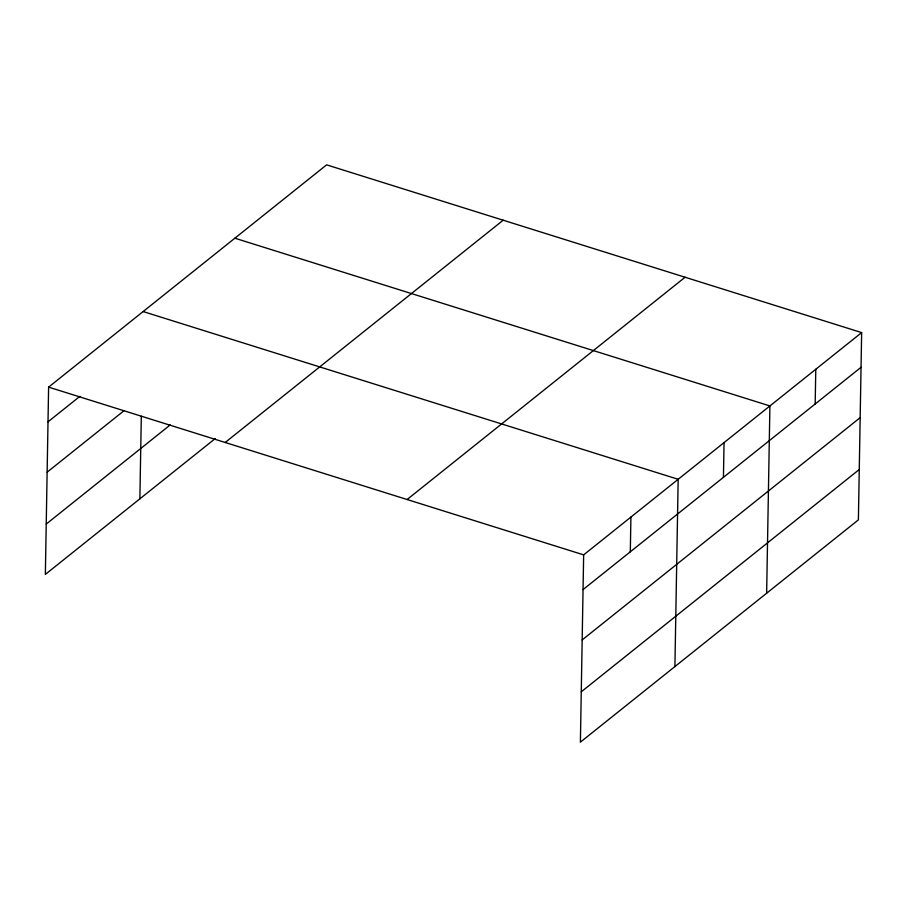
<?xml version="1.0" encoding="UTF-8"?>
<svg xmlns="http://www.w3.org/2000/svg" width="907" height="907" viewBox="0 0 907 907"><rect width="100%" height="100%" fill="white"/><g stroke="black" fill="none" stroke-linecap="round" stroke-linejoin="round"><path stroke-width="1.36" d="M861.65 332.597L583.654 554.869L580.389 742.153L858.385 519.87L861.65 332.597L326.611 164.847L48.615 387.13L45.35 574.403L215.22 438.58M139.871 498.839L141.311 416.234M630.308 551.796L630.909 517.081M674.91 666.577L678.175 479.293L143.136 311.555M723.435 477.331L724.047 442.616M766.642 593.223L769.907 405.939L234.879 238.201M815.178 403.978L815.778 369.262M48.014 421.834L79.884 396.348M47.13 472.184L124.066 410.667M46.234 524.065L170.233 424.907M225.185 442.48L503.181 220.208M407.096 499.519L685.091 277.236M583.054 589.584L861.049 367.301M582.169 639.923L860.165 417.651M581.262 691.803L859.258 469.52M48.615 387.13L583.654 554.869"/></g></svg>
